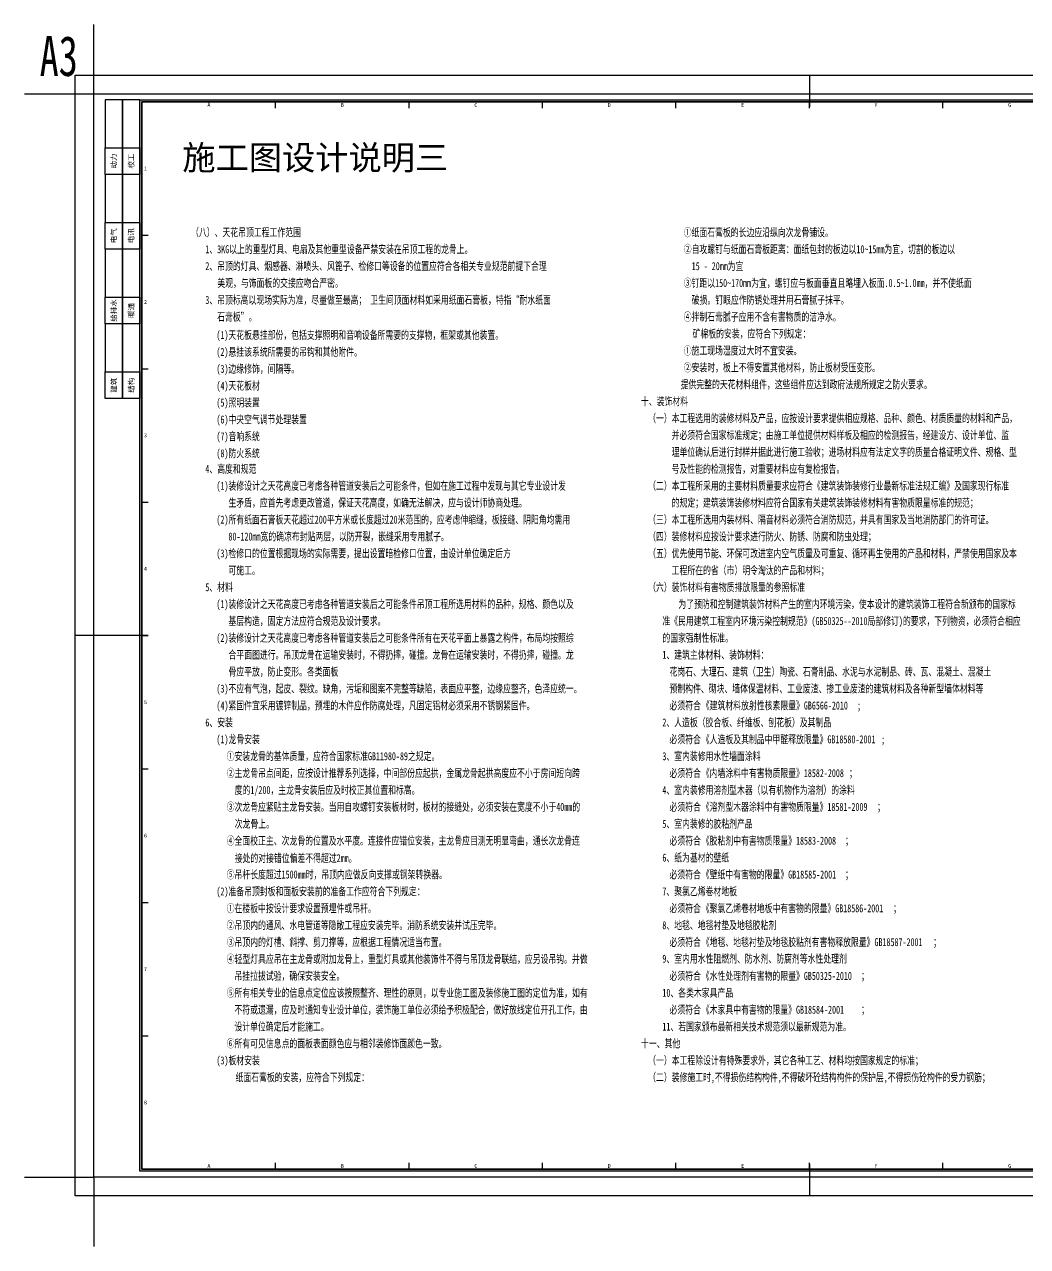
# Paper-space layout '布局1' of a CAD drawing. Header units: millimetres. Extents: x 74 to 2091, y 199 to 657.
# Drawn here: x 1458.9 to 1834.7, y 199.3 to 657.3 of the extents above; entities that cross this region are included whole.
import ezdxf
from ezdxf.enums import TextEntityAlignment as Align

# ---------------------------------------------------------------- set-up
doc = ezdxf.new("R2010")
doc.units = ezdxf.units.MM
doc.layers.add('DEFPOINTS(视图框)', color=251, linetype='Continuous', plot=False)
doc.layers.add('W-图框', color=251, linetype='Continuous')
doc.layers.add('W-文字', color=35, linetype='Continuous')
doc.styles.add('A2图框$0$WMF-黑体0', font='SIMHEI.TTF')
doc.styles.add('A2图框$0$ZZ', font='SIMHEI.TTF')
doc.styles.add('WORD-1', font='SIMFANG.TTF', dxfattribs={"width": 0.7})
doc.styles.add('WORD-2', font='SIMHEI.TTF')
doc.styles.add('WORD-3', font='SimSun.ttf')

# ---------------------------------------------------------------- blocks, each defined once
blk = doc.blocks.new('A2 图框')
at = {"layer": 'W-图框', "ltscale": 0.5}
h = blk.add_hatch(color=161, dxfattribs=at)
h.paths.add_polyline_path([(-562, 403), (-3, 403), (-3, 3), (-562, 3)], flags=16)
h.paths.add_polyline_path([(-562.8, 403.8), (-2.2, 403.8), (-2.2, 2.2), (-562.8, 2.2)])
at = {"layer": 'W-图框', "color": 7}
for p, q in [((-311.9, 413), (-311.9, 401.1)), ((-511.9, 400.6), (-511.9, 403)), ((-461.9, 400.6), (-461.9, 403)), ((-411.9, 400.6), (-411.9, 403)), ((-361.9, 400.6), (-361.9, 403)), ((-311.9, 400.6), (-311.9, 403)), ((-261.9, 400.6), (-261.9, 403)), ((-562, 353), (-559.6, 353)), ((-562, 303), (-559.6, 303)), ((-562, 253), (-559.6, 253)), ((-559.6, 203), (-587, 203)), ((-562, 203), (-559.6, 203)), ((-562, 153), (-559.6, 153)), ((-562, 103), (-559.6, 103)), ((-562, 53), (-559.6, 53)), ((-511.9, 3), (-511.9, 5.4)), ((-461.9, 3), (-461.9, 5.4)), ((-411.9, 3), (-411.9, 5.4)), ((-361.9, 3), (-361.9, 5.4)), ((-311.9, 3), (-311.9, 5.4)), ((-311.9, 4.9), (-311.9, -7)), ((-261.9, 3), (-261.9, 5.4))]:
    blk.add_line(p, q, dxfattribs=at)
at = {"layer": 'W-图框', "color": 1, "ltscale": 0.01}
for points in [[(-606, 406), (-580, 406), (-580, 432)], [(-606, 0), (-580, 0), (-580, -26)]]:
    blk.add_lwpolyline(points, dxfattribs=at)
at = {"layer": 'W-图框', "color": 251, "ltscale": 0.01}
for points in [[(-587, 413), (7, 413), (7, -7), (-587, -7)], [(-580, 406), (0, 406), (0, 0), (-580, 0)]]:
    blk.add_lwpolyline(points, close=True, dxfattribs=at)
at = {"layer": 'W-图框', "color": 161, "linetype": 'ByBlock'}
for points in [[(-575.8, 403.8), (-575.8, 385.8), (-569.3, 385.8), (-569.3, 403.8)], [(-569.3, 403.8), (-569.3, 385.8), (-562.8, 385.8), (-562.8, 403.8)], [(-562, 403), (-562, 3), (-61, 3), (-61, 403)], [(-575.8, 375.8), (-575.8, 385.8), (-569.3, 385.8), (-569.3, 375.8)], [(-569.3, 375.8), (-569.3, 385.8), (-562.8, 385.8), (-562.8, 375.8)], [(-575.8, 375.8), (-575.8, 357.8), (-569.3, 357.8), (-569.3, 375.8)], [(-569.3, 375.8), (-569.3, 357.8), (-562.8, 357.8), (-562.8, 375.8)], [(-575.8, 347.8), (-575.8, 357.8), (-569.3, 357.8), (-569.3, 347.8)], [(-569.3, 347.8), (-569.3, 357.8), (-562.8, 357.8), (-562.8, 347.8)], [(-575.8, 347.8), (-575.8, 329.8), (-569.3, 329.8), (-569.3, 347.8)], [(-569.3, 347.8), (-569.3, 329.8), (-562.8, 329.8), (-562.8, 347.8)], [(-575.8, 319.8), (-575.8, 329.8), (-569.3, 329.8), (-569.3, 319.8)], [(-569.3, 319.8), (-569.3, 329.8), (-562.8, 329.8), (-562.8, 319.8)], [(-575.8, 319.8), (-575.8, 301.8), (-569.3, 301.8), (-569.3, 319.8)], [(-569.3, 319.8), (-569.3, 301.8), (-562.8, 301.8), (-562.8, 319.8)], [(-575.8, 291.8), (-575.8, 301.8), (-569.3, 301.8), (-569.3, 291.8)], [(-569.3, 291.8), (-569.3, 301.8), (-562.8, 301.8), (-562.8, 291.8)]]:
    blk.add_lwpolyline(points, close=True, dxfattribs=at)
at = {"layer": 'W-图框', "color": 161, "ltscale": 0.5}
for points in [[(-562.8, 403.8), (-2.2, 403.8), (-2.2, 2.2), (-562.8, 2.2)], [(-562, 403), (-3, 403), (-3, 3), (-562, 3)]]:
    blk.add_lwpolyline(points, close=True, dxfattribs=at)
at = {"layer": 'DEFPOINTS(视图框)', "lineweight": 0, "style": 'WORD-1', "width": 0.7}
blk.add_text('A3', height=15, dxfattribs=at).set_placement((-586.01, 420.19), align=Align.MIDDLE_RIGHT)
at = {"layer": 'W-图框', "lineweight": 0, "ltscale": 150, "style": 'A2图框$0$ZZ'}
for s, p in [('A', (-536.9, 401.91)), ('B', (-486.9, 401.82)), ('C', (-436.9, 401.82)), ('D', (-386.9, 401.82)), ('E', (-336.9, 401.82)), ('F', (-286.9, 401.82)), ('G', (-236.9, 401.82)), ('1', (-560.66, 378)), ('2', (-560.66, 328)), ('3', (-560.66, 278)), ('4', (-560.66, 228)), ('5', (-560.66, 178)), ('6', (-560.66, 128)), ('7', (-560.66, 78)), ('8', (-560.66, 28)), ('A', (-536.9, 4.22)), ('B', (-486.9, 4.22)), ('C', (-436.9, 4.22)), ('D', (-386.9, 4.22)), ('E', (-336.9, 4.22)), ('F', (-286.9, 4.22)), ('G', (-236.9, 4.22))]:
    blk.add_text(s, height=1.45, dxfattribs=at).set_placement(p, align=Align.MIDDLE)
at = {"layer": 'W-图框', "lineweight": 0, "style": 'A2图框$0$WMF-黑体0'}
for s, p in [('动力', (-572.55, 380.8)), ('校工', (-566.05, 380.8)), ('电气', (-572.55, 352.8)), ('电讯', (-566.05, 352.8)), ('给排水', (-572.55, 324.8)), ('暖通', (-566.05, 324.8)), ('建筑', (-572.55, 296.8)), ('结构', (-566.05, 296.8))]:
    blk.add_text(s, height=2, rotation=90, dxfattribs=at).set_placement(p, align=Align.MIDDLE)
at = {"layer": 'W-图框', "color": 35, "lineweight": 0, "style": 'WORD-3', "width": 0.65}
blk.add_attdef('建设单位', text='', height=3, dxfattribs=at).set_placement((-32, 300.49), align=Align.MIDDLE)
at = {"layer": 'W-图框', "color": 35, "ltscale": 1000, "style": 'WORD-2'}
for tag, height, width, p in [('项目名称英文翻译', 3.5, 0.8, (-21.14, 246.28)), ('项目名称', 7, 0.7, (-41.38, 246.28)), ('项目名称', 7, 0.7, (-30.73, 246.28))]:
    blk.add_attdef(tag, text='', height=height, rotation=90, dxfattribs=dict(at, width=width)).set_placement(p, align=Align.MIDDLE)
at = {"layer": 'W-图框', "color": 35, "lineweight": 0, "style": 'WORD-2'}
for tag, p in [('2013.01.01', (-41.46, 176)), ('2013.03.01', (-13.42, 176)), ('2013.05.01', (-41.46, 169)), ('2013.06.01', (-13.42, 169)), ('2013.08.01', (-41.46, 162)), ('2013.09.01', (-13.42, 162)), ('2013.09.01', (-32, 113))]:
    blk.add_attdef(tag, text='', height=1.8, dxfattribs=at).set_placement(p, align=Align.MIDDLE)
at = {"layer": 'W-图框', "color": 35, "ltscale": 1000, "style": 'WORD-2', "width": 0.78}
blk.add_attdef('FS2011000', text='', height=3.5, dxfattribs=at).set_placement((-32, 11.45), align=Align.MIDDLE)

psp = doc.layouts.new('布局1')

# ---------------------------------------------------------------- linework, layer by layer
at = {"layer": 'DEFPOINTS(视图框)', "ltscale": 0.01}
psp.add_lwpolyline([(1502.86, 628.3), (2003.09, 628.3), (2003.09, 228.3), (1502.86, 228.3)], close=True, dxfattribs=at)

# ---------------------------------------------------------------- block references
at = {"layer": 'W-图框'}
psp.add_blockref('A2 图框', (2064.89, 225.3), dxfattribs=at)

# ---------------------------------------------------------------- texts
at = {"layer": 'W-文字', "lineweight": 0, "style": 'WORD-2'}
psp.add_text('施工图设计说明三', height=9.13, dxfattribs=at).set_placement((1518.04, 602.82))
at = {"layer": 'W-文字', "ltscale": 0.01, "style": 'WORD-2', "width": 0.7}
for s, p in [('（八）、天花吊顶工程工作范围', (1521.32, 577.9)), ('①纸面石膏板的长边应沿纵向次龙骨铺设。', (1705.89, 577.9)), ('1、3KG以上的重型灯具、电扇及其他重型设备严禁安装在吊顶工程的龙骨上。', (1526.66, 571.57)), ('②自攻螺钉与纸面石膏板距离：面纸包封的板边以10~15mm为宜，切割的板边以', (1705.89, 571.57)), ('2、吊顶的灯具、烟感器、淋喷头、风篦子、检修口等设备的位置应符合各相关专业规范前提下合理', (1526.66, 565.23)), ('  15 - 20mm为宜', (1705.89, 565.23)), ('   美观，与饰面板的交接应吻合严密。', (1526.66, 558.9)), ('③钉距以150~170mm为宜，螺钉应与板面垂直且略埋入板面.0.5~1.0mm，并不使纸面', (1705.89, 558.9)), ('3、吊顶标高以现场实际为准，尽量做至最高； 卫生间顶面材料如采用纸面石膏板，特指“耐水纸面', (1526.66, 552.57)), ('  破损。钉眼应作防锈处理并用石膏腻子抹平。', (1705.89, 552.57)), ('石膏板”。', (1531.1, 546.23)), ('④拌制石膏腻子应用不含有害物质的洁净水。', (1705.89, 546.23)), (' (1)天花板悬挂部份，包括支撑照明和音响设备所需要的支撑物，框架或其他装置。', (1529.32, 539.43)), ('    矿棉板的安装，应符合下列规定：', (1703.22, 539.9)), (' (2)悬挂该系统所需要的吊钩和其他附件。', (1529.32, 533.09)), ('①施工现场湿度过大时不宜安装。', (1705.89, 533.57)), (' (3)边缘修饰，间隔等。', (1529.32, 526.76)), ('②安装时，板上不得安置其他材料，防止板材受压变形。', (1705.89, 527.23)), (' (4)天花板材', (1529.32, 520.43)), (' 提供完整的天花材料组件，这些组件应达到政府法规所规定之防火要求。', (1703.22, 520.9)), ('十、装饰材料', (1689.89, 514.57)), (' (5)照明装置', (1529.32, 514.09)), (' (6)中央空气调节处理装置', (1529.32, 507.76)), ('（一）本工程选用的装修材料及产品，应按设计要求提供相应规格、品种、颜色、材质质量的材料和产品，', (1692.56, 508.23)), (' (7)音响系统', (1529.32, 501.43)), ('并必须符合国家标准规定；由施工单位提供材料样板及相应的检测报告，经建设方、设计单位、监', (1701.37, 501.9)), (' (8)防火系统', (1529.32, 495.09)), ('理单位确认后进行封样并据此进行施工验收；进场材料应有法定文字的质量合格证明文件、规格、型', (1701.37, 495.57)), ('4、高度和规范', (1526.66, 489.23)), ('号及性能的检测报告，对重要材料应有复检报告。', (1701.37, 489.23)), (' (1)装修设计之天花高度已考虑各种管道安装后之可能条件，但如在施工过程中发现与其它专业设计发', (1529.32, 482.9)), ('（二）本工程所采用的主要材料质量要求应符合《建筑装饰装修行业最新标准法规汇编》及国家现行标准', (1692.56, 482.9)), ('    生矛盾，应首先考虑更改管道，保证天花高度，如确无法解决，应与设计师协商处理。', (1529.32, 476.57)), ('的规定；建筑装饰装修材料应符合国家有关建筑装饰装修材料有害物质限量标准的规范；', (1701.37, 476.57)), (' (2)所有纸面石膏板天花超过200平方米或长度超过20米范围的，应考虑伸缩缝，板接缝、阴阳角均需用', (1529.32, 470.23)), ('（三）本工程所选用内装材料、隔音材料必须符合消防规范，并具有国家及当地消防部门的许可证。', (1692.56, 470.23)), ('    80-120mm宽的确凉布封贴两层，以防开裂，嵌缝采用专用腻子。', (1529.32, 463.9)), ('（四）装修材料应按设计要求进行防火、防锈、防腐和防虫处理；', (1692.56, 463.9)), (' (3)检修口的位置根据现场的实际需要，提出设置暗检修口位置，由设计单位确定后方', (1529.32, 457.57)), ('（五）优先使用节能、环保可改进室内空气质量及可重复、循环再生使用的产品和材料，严禁使用国家及本', (1692.56, 457.57)), ('    可施工。', (1529.32, 451.23)), ('工程所在的省（市）明令淘汰的产品和材料；', (1701.37, 451.23)), ('5、材料', (1526.66, 444.9)), ('（六）装饰材料有害物质排放限量的参照标准', (1692.56, 444.9)), (' (1)装修设计之天花高度已考虑各种管道安装后之可能条件吊顶工程所选用材料的品种，规格、颜色以及', (1529.32, 438.57)), ('    为了预防和控制建筑装饰材料产生的室内环境污染，使本设计的建筑装饰工程符合新颁布的国家标', (1697.89, 438.57)), ('    基层构造，固定方法应符合规范及设计要求。', (1529.32, 432.23)), ('准《民用建筑工程室内环境污染控制规范》(GB50325--2010局部修订)的要求，下列物资，必须符合相应', (1697.89, 432.23)), (' (2)装修设计之天花高度已考虑各种管道安装后之可能条件所有在天花平面上暴露之构件，布局均按照综', (1529.32, 425.9)), ('的国家强制性标准。', (1697.89, 425.9)), ('    合平面图进行。吊顶龙骨在运输安装时，不得扔摔，碰撞。龙骨在运输安装时，不得扔摔，碰撞。龙', (1529.32, 419.57)), ('1、建筑主体材料、装饰材料：', (1697.89, 419.57)), ('    骨应平放，防止变形。各类面板', (1529.32, 413.23)), ('花岗石、大理石、建筑（卫生）陶瓷、石膏制品、水泥与水泥制品、砖、瓦、混凝土、混凝土', (1700.56, 413.23)), (' (3)不应有气泡，起皮、裂纹。缺角，污垢和图案不完整等缺陷，表面应平整，边缘应整齐，色泽应统一。', (1529.32, 406.9)), ('预制构件、砌块、墙体保温材料、工业废渣、掺工业废渣的建筑材料及各种新型墙体材料等', (1700.56, 406.9)), (' (4)紧固件宜采用镀锌制品，预埋的木件应作防腐处理，凡固定铝材必须采用不锈钢紧固件。', (1529.32, 400.57)), ('必须符合                                       ;', (1700.56, 400.57)), ('《建筑材料放射性核素限量》GB6566-2010', (1712.68, 400.57)), ('6、安装', (1526.66, 394.23)), ('2、人造板（胶合板、纤维板、刨花板）及其制品', (1697.89, 394.23)), (' (1)龙骨安装', (1529.32, 387.9)), ('必须符合                                             ;', (1700.56, 387.9)), ('《人造板及其制品中甲醛释放限量》GB18580-2001  ', (1712.68, 387.9)), ('①安装龙骨的基体质量，应符合国家标准GB11980-89之规定。', (1534.66, 381.57)), ('3、室内装修用水性墙面涂料', (1697.89, 381.57)), ('②主龙骨吊点间距，应按设计推荐系列选择，中间部份应起拱，金属龙骨起拱高度应不小于房间短向跨', (1534.66, 375.23)), ('必须符合                                     ；', (1700.56, 375.23)), ('《内墙涂料中有害物质限量》18582-2008  ', (1712.68, 375.23)), ('  度的1/200，主龙骨安装后应及时校正其位置和标高。', (1534.66, 368.9)), ('4、室内装修用溶剂型木器（以有机物作为溶剂）的涂料', (1697.89, 368.9)), ('③次龙骨应紧贴主龙骨安装。当用自攻螺钉安装板材时，板材的接缝处，必须安装在宽度不小于40mm的', (1534.66, 362.57)), ('必须符合                                            ；', (1700.56, 362.57)), ('《溶剂型木器涂料中有害物质限量》18581-2009  ', (1712.68, 362.57)), ('  次龙骨上。', (1534.66, 356.23)), ('5、室内装修的胶粘剂产品', (1697.89, 356.23)), ('④全面校正主、次龙骨的位置及水平度。连接件应错位安装，主龙骨应目测无明显弯曲，通长次龙骨连', (1534.66, 349.9)), ('必须符合                                    ；', (1700.56, 349.9)), ('《胶粘剂中有害物质限量》18583-2008  ', (1712.68, 349.9)), ('接处的对接错位偏差不得超过2mm。', (1537.65, 343.37)), ('6、纸为基材的壁纸', (1697.89, 343.57)), ('⑤吊杆长度超过1500mm时，吊顶内应做反向支撑或钢架转换器。', (1534.66, 337.23)), ('必须符合                                    ；', (1700.56, 337.23)), ('《壁纸中有害物的限量》GB18585-2001  ', (1712.68, 337.23)), (' (2)准备吊顶封板和面板安装前的准备工作应符合下列规定：', (1529.32, 330.9)), ('7、聚氯乙烯卷材地板', (1697.89, 330.9)), ('①在楼板中按设计要求设置预埋件或吊杆。', (1534.66, 324.57)), ('必须符合                                                ；', (1700.56, 324.57)), ('《聚氯乙烯卷材地板中有害物的限量》GB18586-2001  ', (1712.68, 324.57)), ('②吊顶内的通风、水电管道等隐敞工程应安装完毕。消防系统安装并试压完毕。', (1534.66, 318.23)), ('8、地毯、地毯衬垫及地毯胶粘剂', (1697.89, 318.23)), ('③吊顶内的灯槽、斜撑、剪刀撑等，应根据工程情况适当布置。', (1534.66, 311.9)), ('必须符合                                                          ；', (1700.56, 311.9)), ('《地毯、地毯衬垫及地毯胶粘剂有害物释放限量》GB18587-2001  ', (1712.68, 311.9)), ('④轻型灯具应吊在主龙骨或附加龙骨上，重型灯具或其他装饰件不得与吊顶龙骨联结，应另设吊钩。并做', (1534.66, 305.57)), ('9、室内用水性阻燃剂、防水剂、防腐剂等水性处理剂', (1697.89, 305.68)), ('吊挂拉拔试验，确保安装安全。', (1537.57, 299.23)), ('必须符合                                        ；', (1700.56, 299.23)), ('《水性处理剂有害物的限量》GB50325-2010  ', (1712.68, 299.23)), ('⑤所有相关专业的信息点定位应该按照整齐、理性的原则，以专业施工图及装修施工图的定位为准，如有', (1534.66, 292.9)), ('10、各类木家具产品', (1697.89, 292.9)), ('不符或遗漏，应及时通知专业设计单位，装饰施工单位必须给予积极配合，做好放线定位开孔工作，由', (1537.57, 286.57)), ('必须符合                                        ；', (1700.56, 286.57)), ('《木家具中有害物的限量》GB18584-2001  ', (1712.68, 286.57)), ('设计单位确定后才能施工。', (1537.57, 280.23)), ('11、若国家颁布最新相关技术规范须以最新规范为准。', (1697.89, 280.23)), ('⑥所有可见信息点的面板表面颜色应与相邻装修饰面颜色一致。', (1534.66, 273.9)), ('十一、其他', (1689.89, 273.9)), (' (3)板材安装', (1529.32, 267.57)), ('（一）本工程除设计有特殊要求外，其它各种工艺、材料均按国家规定的标准；', (1692.56, 267.57)), ('    纸面石膏板的安装，应符合下列规定：', (1531.99, 261.23)), ('（二）装修施工时,不得损伤结构构件,不得破坏砼结构构件的保护层,不得损伤砼构件的受力钢筋；', (1692.56, 261.23))]:
    psp.add_text(s, height=3, dxfattribs=at).set_placement(p)

doc.saveas('drawing.dxf')
